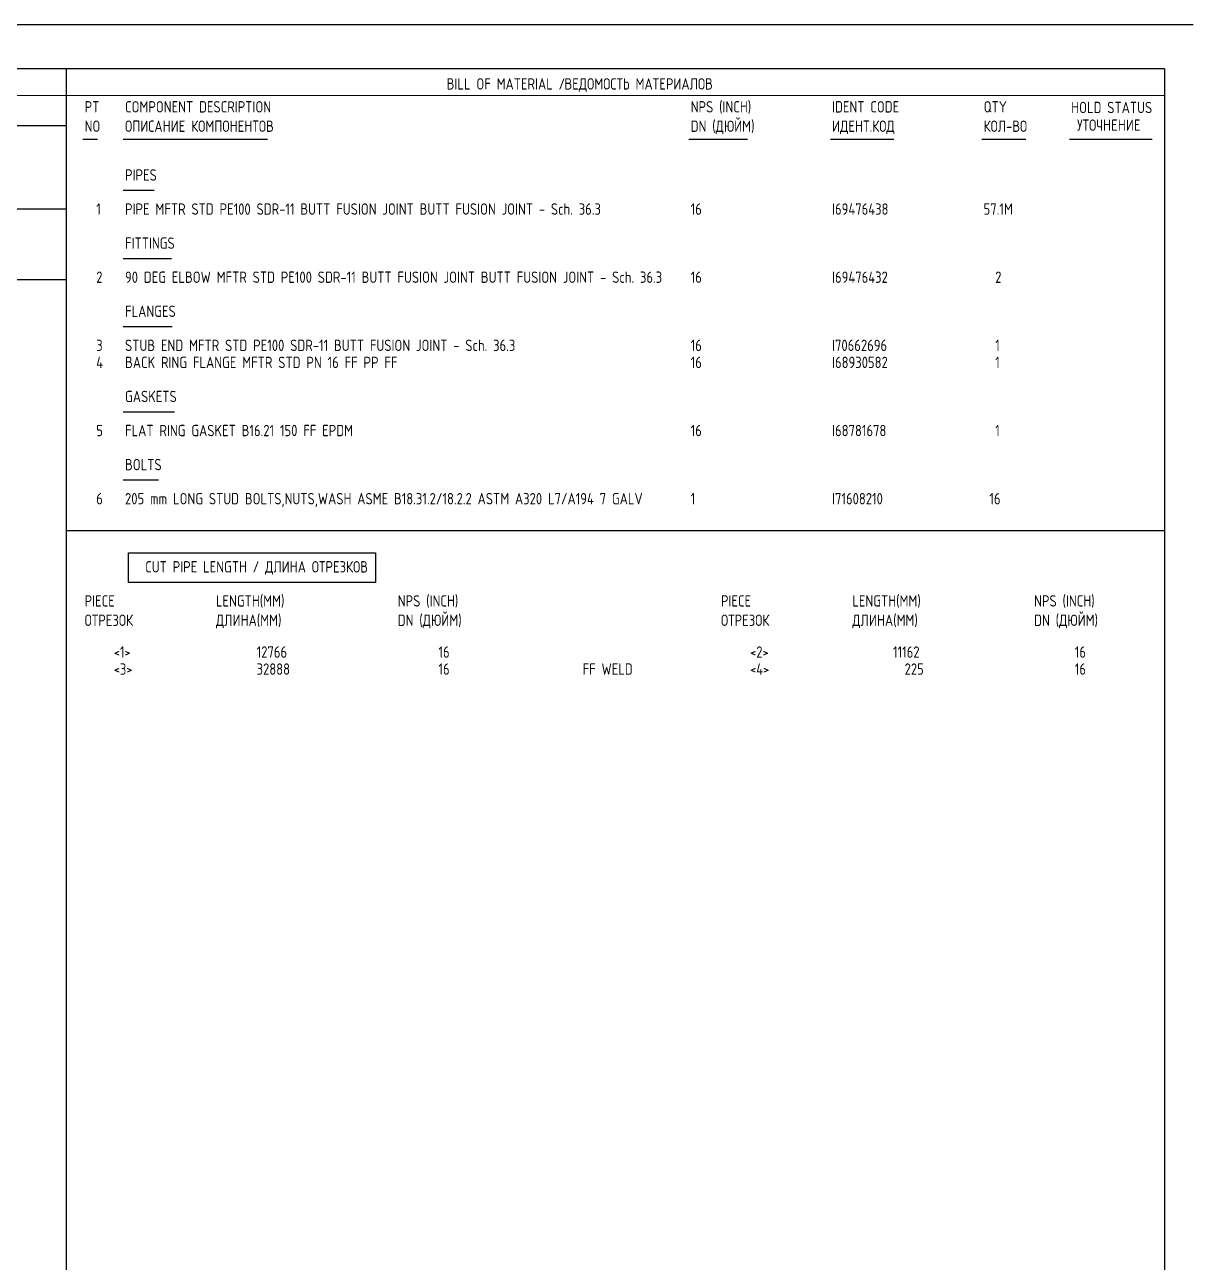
# Model space of a CAD drawing. Extents: x -1005 to 594, y -998 to 420.
# Drawn here: x 395.7 to 594, y 210 to 420 of the extents above; entities that cross this region are included whole.
import ezdxf

# ---------------------------------------------------------------- set-up
doc = ezdxf.new("R2010")
doc.units = 0
doc.styles.add('TTFN17', font='GOST type A')

msp = doc.modelspace()

# ---------------------------------------------------------------- linework, layer by layer
at = {"layer": 'GT_1', "flags": 128}
for points in [[(594, 420), (0, 420)], [(589.1, 412.5), (25.4, 412.5)], [(402.7, 412.5), (402.7, 7.5)], [(589.1, 412.5), (589.1, 7.5)], [(589.1, 408), (162.7, 407.9)], [(190.3, 402.9), (402.7, 402.9)], [(408.046, 400.531), (405.557, 400.531)], [(436.894, 400.531), (412.414, 400.531)], [(518.373, 400.531), (508.414, 400.531)], [(543.202, 400.531), (532.414, 400.531)], [(565.597, 400.531), (558.129, 400.531)], [(587, 400.5), (573, 400.5)], [(417.669, 391.854), (412.414, 391.854)], [(402.7, 388.7), (226.9, 388.7)], [(420.573, 380.289), (412.414, 380.289)], [(402.7, 376.7), (25.4, 376.7)], [(420.713, 368.724), (412.414, 368.724)], [(421.128, 354.269), (412.414, 354.269)], [(418.36, 342.704), (412.414, 342.704)], [(402.7, 334.19), (589, 334.19)], [(413.271, 330.405), (455.204, 330.405), (455.204, 325.357), (413.271, 325.357), (413.271, 330.405)]]:
    msp.add_lwpolyline(points, dxfattribs=at)

# ---------------------------------------------------------------- texts
at = {"layer": 'GT_1', "style": 'TTFN17'}
for s, p in [('BILL OF MATERIAL /', (467.289, 409)), ('ВЕДОМОСТЬ МАТЕРИАЛОВ', (487.289, 409)), ('PT', (405.846, 405.109)), ('COMPONENT DESCRIPTION', (412.703, 405.109)), ('NPS (INCH)', (508.703, 405.109)), ('IDENT CODE', (532.703, 405.109)), ('QTY', (558.417, 405.109)), ('HOLD STATUS', (573.289, 405)), ('NO', (405.846, 401.822)), ('ОПИСАНИЕ КОМПОНЕНТОВ', (412.703, 401.822)), ('DN (ДЮЙМ)', (508.703, 401.822)), ('ИДЕНТ.КОД', (532.703, 401.822)), ('КОЛ-ВО', (558.417, 401.822)), ('УТОЧНЕНИЕ', (574.289, 402)), ('PIPES', (412.703, 393.544)), ('  1', (405.846, 387.762)), ('PIPE MFTR STD PE100 SDR-11 BUTT FUSION JOINT BUTT FUSION JOINT - Sch. 36.3', (412.703, 387.762)), ('16', (508.703, 387.762)), ('I69476438', (532.703, 387.762)), ('57.1M', (558.417, 387.762)), ('FITTINGS', (412.703, 381.98)), ('  2', (405.846, 376.197)), ('90 DEG ELBOW MFTR STD PE100 SDR-11 BUTT FUSION JOINT BUTT FUSION JOINT - Sch. 36.3', (412.703, 376.197)), ('16', (508.703, 376.197)), ('I69476432', (532.703, 376.197)), ('  2', (558.417, 376.197)), ('FLANGES', (412.703, 370.415)), ('  3', (405.846, 364.633)), ('STUB END MFTR STD PE100 SDR-11 BUTT FUSION JOINT - Sch. 36.3', (412.703, 364.633)), ('16', (508.703, 364.633)), ('I70662696', (532.703, 364.633)), ('  1', (558.417, 364.633)), ('  4', (405.846, 361.741)), ('BACK RING FLANGE MFTR STD PN 16 FF PP FF', (412.703, 361.741)), ('16', (508.703, 361.741)), ('I68930582', (532.703, 361.741)), ('  1', (558.417, 361.741)), ('GASKETS', (412.703, 355.959)), ('  5', (405.846, 350.177)), ('FLAT RING GASKET B16.21 150 FF EPDM', (412.703, 350.177)), ('16', (508.703, 350.177)), ('I68781678', (532.703, 350.177)), ('  1', (558.417, 350.177)), ('BOLTS', (412.703, 344.395)), ('  6', (405.846, 338.612)), ('205 mm LONG STUD BOLTS,NUTS,WASH ASME B18.31.2/18.2.2 ASTM A320 L7/A194 7 GALV', (412.703, 338.612)), ('1', (508.703, 338.612)), ('I71608210', (532.703, 338.612)), (' 16', (558.417, 338.612)), ('CUT PIPE LENGTH / ДЛИНА ОТРЕЗКОВ', (416.132, 327.048)), ('PIECE', (405.846, 321.265)), ('LENGTH(MM)', (428.132, 321.265)), ('NPS (INCH)', (458.989, 321.265)), ('PIECE', (513.846, 321.265)), ('LENGTH(MM)', (536.132, 321.265)), ('NPS (INCH)', (566.989, 321.265)), ('ОТРЕЗОК', (405.846, 317.979)), ('ДЛИНА(MM)', (428.132, 317.979)), ('DN (ДЮЙМ)', (458.989, 317.979)), ('ОТРЕЗОК', (513.846, 317.979)), ('ДЛИНА(MM)', (536.132, 317.979)), ('DN (ДЮЙМ)', (566.989, 317.979)), ('     <1>', (405.846, 312.592)), ('       12766', (428.132, 312.592)), ('       16', (458.989, 312.592)), ('     <2>', (513.846, 312.592)), ('       11162', (536.132, 312.592)), ('       16', (566.989, 312.592)), ('     <3>', (405.846, 309.701)), ('       32888', (428.132, 309.701)), ('       16', (458.989, 309.701)), ('    FF WELD', (486.417, 309.701)), ('     <4>', (513.846, 309.701)), ('         225', (536.132, 309.701)), ('       16', (566.989, 309.701))]:
    msp.add_text(s, height=1.925, dxfattribs=at).set_placement(p)

doc.saveas('drawing.dxf')
